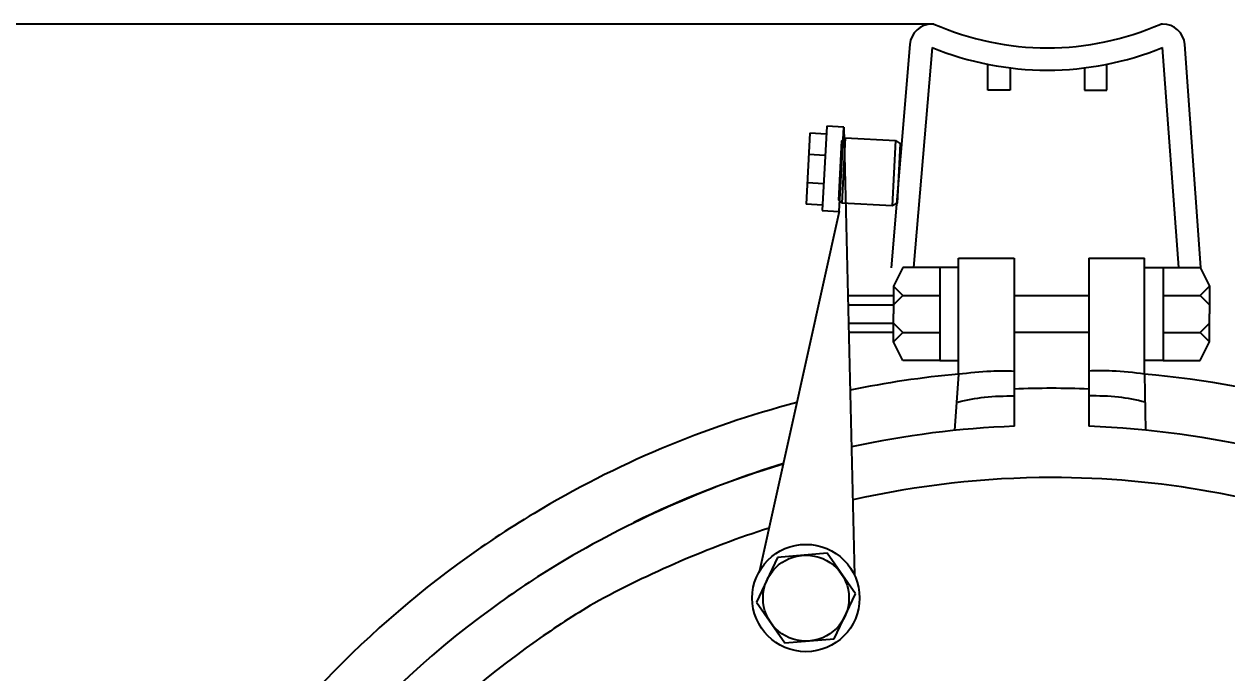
# Model space of a CAD drawing. Extents: x 4438 to 384502, y -178203 to -21188.
# Drawn here: x 381807.6 to 381997.7, y -176812.1 to -176709.5 of the extents above; entities that cross this region are included whole.
import ezdxf

# ---------------------------------------------------------------- set-up
doc = ezdxf.new("R2010")
doc.units = 0
doc.header["$LTSCALE"] = 8
doc.header["$MEASUREMENT"] = 0
doc.layers.get('0').update_dxf_attribs({"linetype": 'CONTINUOUS'})
doc.layers.get('DEFPOINTS').update_dxf_attribs({"linetype": 'CONTINUOUS'})
doc.layers.add('PL', color=5, linetype='CONTINUOUS')
doc.styles.add('DFT', font='simplex', dxfattribs={"width": 0.67, "bigfont": 'dft'})
doc.dimstyles.new('INTE$0', dxfattribs={"dimscale": 5, "dimtxt": 4, "dimasz": 3, "dimexe": 3, "dimexo": 0, "dimgap": 1, "dimtad": 1, "dimdec": 3, "dimdsep": 46, "dimtxsty": 'DFT', "dimcen": 0, "dimclrd": 3, "dimclre": 3, "dimclrt": 6, "dimadec": 0, "dimazin": 0, "dimtfac": 1, "dimtdec": 3, "dimtix": 1, "dimtmove": 1, "dimatfit": 0, "dimfxl": 1, "dimtolj": 1, "dimtzin": 0, "dimarcsym": 0})

# ---------------------------------------------------------------- blocks, each defined once
blk = doc.blocks.new('*D25')
at = {"color": 3, "lineweight": -2, "transparency": 16777216}
for p, q in [((381951.4, -176709.49), (381675.29, -176709.49)), ((381690.29, -176739.49), (381690.29, -177114.32)), ((381913.05, -177144.32), (381675.29, -177144.32))]:
    blk.add_line(p, q, dxfattribs=at)
at = {"color": 3, "transparency": 16777216}
for points in [[(381685.29, -176739.49), (381695.29, -176739.49), (381690.29, -176709.49)], [(381685.29, -177114.32), (381695.29, -177114.32), (381690.29, -177144.32)]]:
    blk.add_solid(points, dxfattribs=at)
at = {"layer": 'DEFPOINTS', "color": 0, "transparency": 16777216}
for p in [(381951.4, -176709.49), (381690.29, -177144.32), (381913.05, -177144.32)]:
    blk.add_point(p, dxfattribs=at)
at = {"color": 6, "transparency": 16777216, "insert": (381655.29, -176926.91), "char_height": 45, "attachment_point": 5, "rotation": 90, "style": 'DFT'}
blk.add_mtext('\\A1;895', dxfattribs=at)

msp = doc.modelspace()

# ---------------------------------------------------------------- linework, layer by layer
at = {"layer": 'PL', "color": 7, "ltscale": 0.5}
for p, q in [((381951.396, -176709.492), (381951.113, -176709.492)), ((381987.518, -176709.492), (381987.235, -176709.492)), ((381947.6, -176712.722), (381944.638, -176748.019)), ((381951.098, -176713.194), (381948.179, -176747.974)), ((381990.067, -176747.974), (381987.533, -176713.194)), ((381993.58, -176747.974), (381991.031, -176712.722)), ((381959.915, -176719.942), (381959.915, -176715.849)), ((381963.44, -176716.417), (381963.44, -176719.942)), ((381975.191, -176716.417), (381975.191, -176719.942)), ((381978.716, -176719.942), (381978.716, -176715.849)), ((381963.44, -176719.942), (381959.915, -176719.942)), ((381975.191, -176719.942), (381978.716, -176719.942)), ((381931.781, -176726.758), (381931.193, -176737.966)), ((381934.397, -176726.895), (381931.781, -176726.758)), ((381934.462, -176725.647), (381933.764, -176738.975)), ((381937.146, -176725.788), (381934.462, -176725.647)), ((381936.447, -176739.116), (381937.146, -176725.788)), ((381937.146, -176725.788), (381938.856, -176796.625)), ((381936.377, -176737.325), (381936.869, -176727.937)), ((381937.363, -176727.493), (381936.822, -176737.819)), ((381936.869, -176727.937), (381937.363, -176727.493)), ((381937.363, -176727.493), (381945.343, -176727.911)), ((381945.343, -176727.911), (381944.801, -176738.237)), ((381945.343, -176727.911), (381946.134, -176728.423)), ((381945.642, -176737.811), (381946.134, -176728.423)), ((381934.22, -176730.265), (381931.604, -176730.128)), ((381933.986, -176734.733), (381931.37, -176734.596)), ((381933.809, -176738.103), (381931.193, -176737.966)), ((381936.822, -176737.819), (381936.377, -176737.325)), ((381944.801, -176738.237), (381936.822, -176737.819)), ((381945.642, -176737.811), (381944.801, -176738.237)), ((381936.447, -176739.116), (381923.853, -176795.911)), ((381933.764, -176738.975), (381936.447, -176739.116)), ((381946.474, -176747.974), (381945.006, -176750.912)), ((381952.35, -176747.974), (381946.474, -176747.974)), ((381955.287, -176747.974), (381952.35, -176747.974)), ((381952.35, -176747.974), (381952.35, -176762.662)), ((381955.287, -176764.813), (381955.287, -176746.505)), ((381955.287, -176746.505), (381964.1, -176746.505)), ((381964.1, -176746.505), (381964.1, -176773.059)), ((381975.85, -176746.505), (381975.85, -176773.059)), ((381975.85, -176746.505), (381984.663, -176746.505)), ((381984.663, -176764.811), (381984.663, -176746.505)), ((381984.663, -176747.974), (381987.601, -176747.974)), ((381987.601, -176747.974), (381993.476, -176747.974)), ((381987.601, -176747.974), (381987.601, -176762.662)), ((381993.476, -176747.974), (381994.945, -176750.912)), ((381946.474, -176752.381), (381945.006, -176750.912)), ((381945.006, -176750.912), (381945.006, -176755.318)), ((381993.476, -176752.381), (381994.945, -176750.912)), ((381994.945, -176750.912), (381994.945, -176755.318)), ((381937.788, -176752.381), (381945.006, -176752.381)), ((381946.474, -176752.381), (381945.006, -176753.849)), ((381946.474, -176752.381), (381952.35, -176752.381)), ((381964.1, -176752.381), (381975.85, -176752.381)), ((381987.601, -176752.381), (381992.007, -176752.381)), ((381992.007, -176752.381), (381993.476, -176752.381)), ((381993.476, -176752.381), (381994.945, -176753.849)), ((381937.823, -176753.849), (381945.006, -176753.849)), ((381945.006, -176759.725), (381945.006, -176755.318)), ((381994.945, -176759.725), (381994.945, -176755.318)), ((381937.894, -176756.787), (381945.006, -176756.787)), ((381946.474, -176758.256), (381945.006, -176756.787)), ((381993.476, -176758.256), (381994.945, -176756.787)), ((381945.006, -176758.256), (381937.93, -176758.256)), ((381946.474, -176758.256), (381945.006, -176759.725)), ((381946.474, -176758.256), (381952.35, -176758.256)), ((381975.85, -176758.256), (381964.1, -176758.256)), ((381987.601, -176758.256), (381993.476, -176758.256)), ((381993.476, -176758.256), (381994.945, -176759.725)), ((381946.474, -176762.662), (381945.006, -176759.725)), ((381993.476, -176762.662), (381994.945, -176759.725)), ((381952.35, -176762.662), (381946.474, -176762.662)), ((381952.35, -176762.662), (381955.287, -176762.662)), ((381987.601, -176762.662), (381984.663, -176762.662)), ((381987.601, -176762.662), (381993.476, -176762.662)), ((381955.287, -176764.813), (381954.621, -176773.734)), ((381984.663, -176764.811), (381984.85, -176773.683)), ((381934.516, -176793.136), (381926.705, -176793.793)), ((381938.99, -176799.571), (381934.516, -176793.136)), ((381926.705, -176793.793), (381923.369, -176800.886)), ((381923.369, -176800.886), (381927.844, -176807.321)), ((381935.654, -176806.664), (381938.99, -176799.571)), ((381927.844, -176807.321), (381935.654, -176806.664))]:
    msp.add_line(p, q, dxfattribs=at)
for centre, radius in [((381931.167, -176800.216), 8.486), ((381931.18, -176800.228), 6.788)]:
    msp.add_circle(centre, radius, dxfattribs=at)
for centre, radius, start, end in [((381951.113, -176713.017), 3.525, 90, 175.2032), ((381969.315, -176668.673), 44.579, 246.29843, 293.70157), ((381987.518, -176713.017), 3.525, 4.7968, 90), ((381969.315, -176668.673), 48.104, 247.74581, 292.25419), ((381969.987, -176922.761), 158.631, 95.31688, 101.57796), ((381970.746, -176918.717), 154.534, 63.29789, 84.83303), ((381969.987, -176922.761), 155.693, 90, 92.16678), ((381969.987, -176922.761), 155.693, 87.84155, 90), ((381969.987, -176922.761), 158.631, 104.69361, 121.03172), ((381969.987, -176922.761), 149.818, 92.2518, 102.18467), ((381969.987, -176922.761), 149.818, 65.70221, 87.75686), ((381976.654, -176936.827), 165.308, 107.25784, 120.73599), ((381969.987, -176922.761), 149.818, 106.43939, 116.1309), ((381970.087, -176922.89), 141.721, 90.04251, 102.8501), ((381969.987, -176922.761), 141.592, 69.51177, 90.00184), ((381969.987, -176922.761), 158.631, 121.03172, 126.28314), ((381975.283, -176943.22), 161.959, 107.95619, 118.63919), ((381969.987, -176922.761), 149.818, 270, 63.81114), ((381969.987, -176922.761), 158.631, 126.28314, 217.56439), ((381969.987, -176922.761), 149.818, 121.29349, 126.18886), ((381970.087, -176922.89), 141.721, 120.7355, 125.11937), ((381969.987, -176922.761), 149.818, 126.18886, 242.37902), ((381970.087, -176922.89), 141.721, 125.11937, 175.36039)]:
    msp.add_arc(centre, radius, start, end, dxfattribs=at)
for points in [[(381955.289, -176764.806), (381960.402, -176764.333), (381964.102, -176764.334)], [(381984.663, -176764.811), (381979.551, -176764.336), (381975.85, -176764.336)], [(381955.195, -176769.241), (381959.385, -176768.456), (381964.101, -176768.274)], [(381984.756, -176769.247), (381980.566, -176768.46), (381975.85, -176768.277)]]:
    msp.add_spline(points, degree=3, dxfattribs=at)

# ---------------------------------------------------------------- dimensions: what is measured, and where the dimension line sits
at = {"color": 1}
dim = msp.add_linear_dim(base=(381690.289, -177144.324), p1=(381951.396, -176709.492), p2=(381913.048, -177144.324), angle=90, text='895', dimstyle='INTE$0', override={"dimtxt": 9, "dimasz": 6, "dimgap": 2.5, "dimdec": 2, "dimtdec": 2}, dxfattribs=at)
dim.commit()
dim.dimension.update_dxf_attribs({"geometry": '*D25', "text_midpoint": (381655.289, -176926.908)})

doc.saveas('drawing.dxf')
